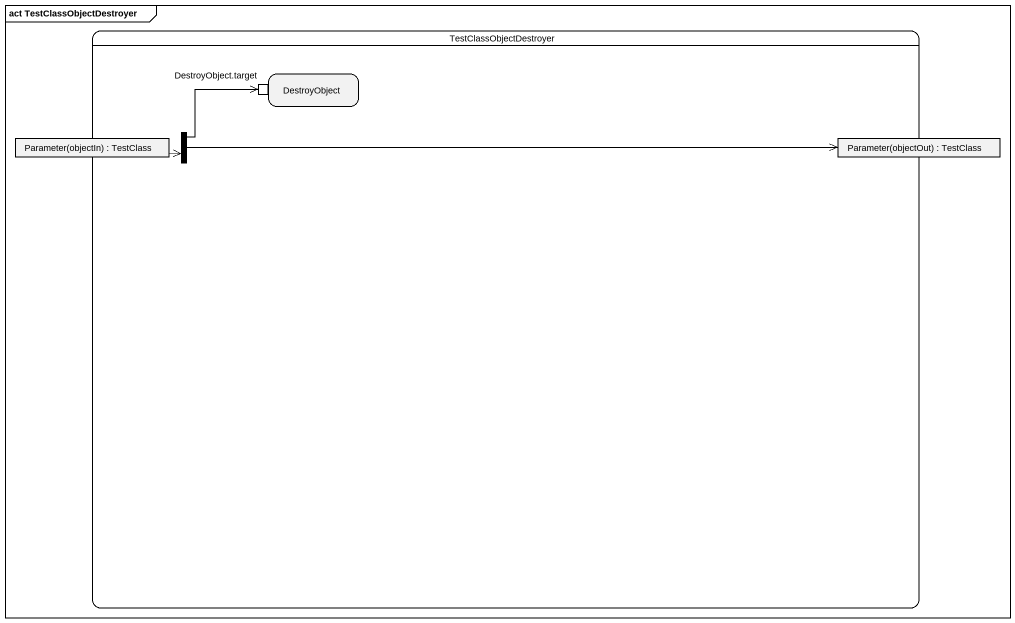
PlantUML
@startuml
mainframe act TestClassObjectDestroyer
hide empty description
state TestClassObjectDestroyer {
  state DestroyObject {
    state "DestroyObject.target" as DestroyObject_target <<inputPin>>
  }
  state "Parameter(objectIn) : TestClass" as Parameter_objectIn <<object>>
  state fork1 <<fork>>
  state "Parameter(objectOut) : TestClass" as Parameter_objectOut <<object>>
}
Parameter_objectIn -right-> fork1
fork1 -up-> DestroyObject_target
fork1 -right-> Parameter_objectOut
@enduml
